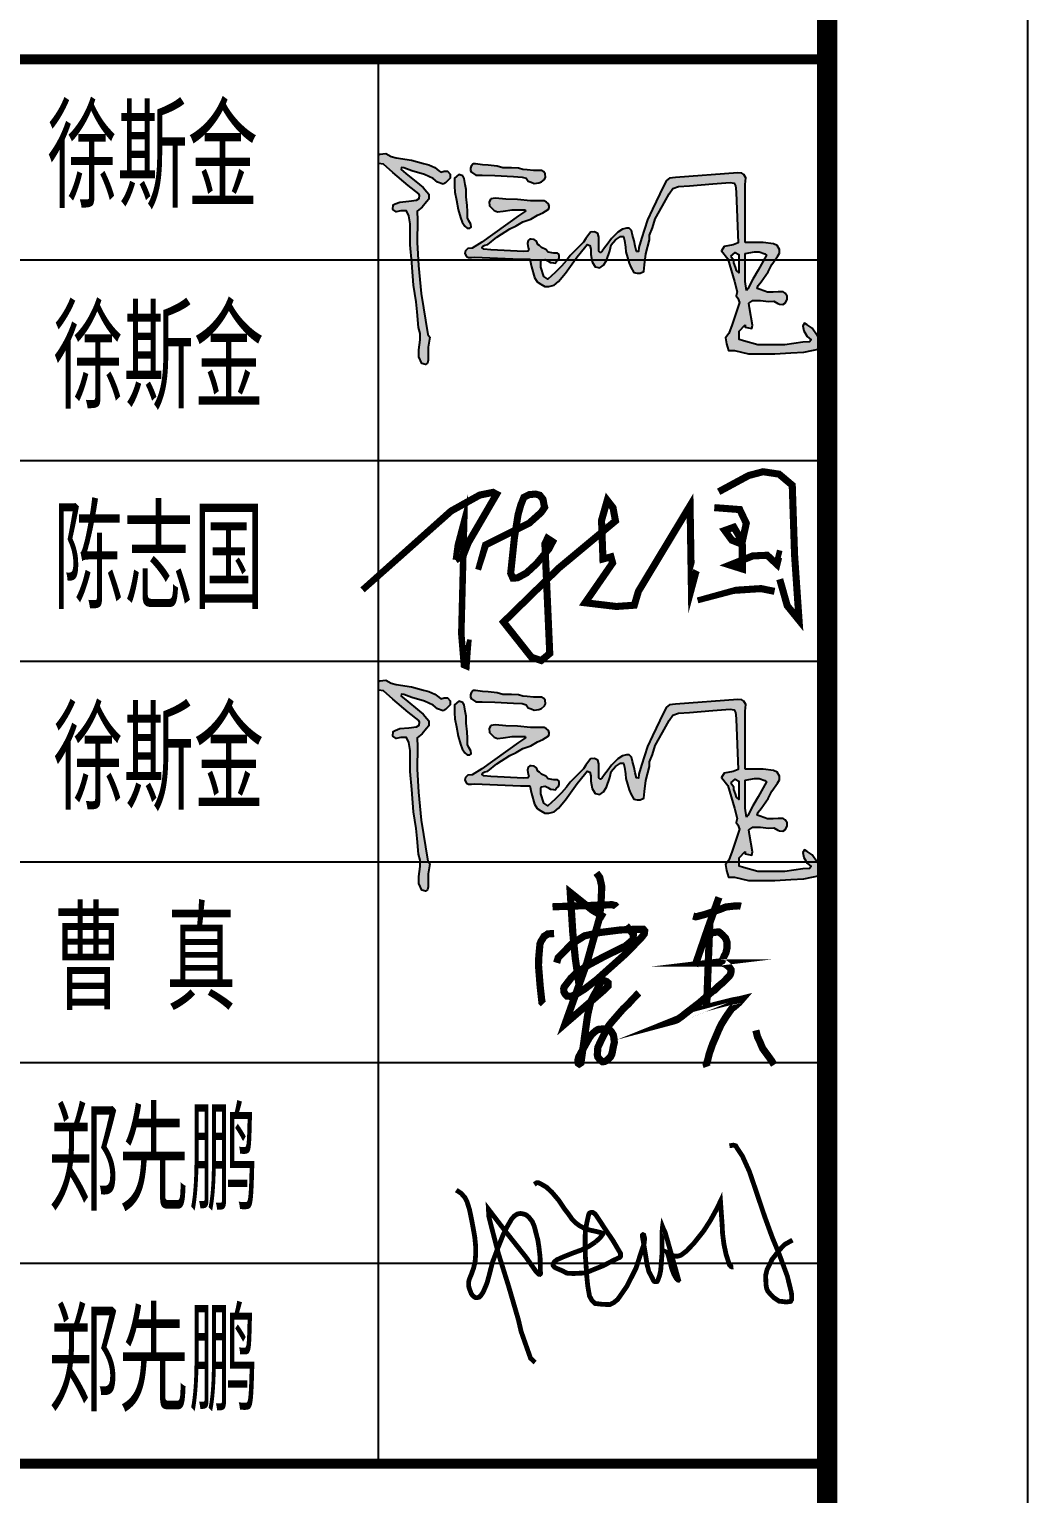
# Model space of a CAD drawing. Extents: x -307088 to 5640332, y -3541089 to -2181377.
# Drawn here: x 5558698 to 5563676, y -3049939 to -3042639 of the extents above; entities that cross this region are included whole.
import ezdxf

# ---------------------------------------------------------------- set-up
doc = ezdxf.new("R2010")
doc.units = 0
doc.header["$LTSCALE"] = 100
doc.header["$MEASUREMENT"] = 0
doc.layers.get('0').update_dxf_attribs({"linetype": 'CONTINUOUS'})
for name, color, linetype in [('E_WALL', 255, 'CONTINUOUS'), ('PUB_TITLE', 4, 'CONTINUOUS'), ('WINDOW_TEXT', 7, 'CONTINUOUS')]:
    doc.layers.add(name, color=color, linetype=linetype)
doc.styles.add('TSSD_REIN', font='Tssdeng.shx', dxfattribs={"width": 0.699999988079071, "bigfont": 'hztxt.shx'})

# ---------------------------------------------------------------- blocks, each defined once
blk = doc.blocks.new('A$C4A663932')
at = {"layer": 'E_WALL'}
h = blk.add_hatch(color=256, dxfattribs=at)
h.paths.add_polyline_path([(190.9675568218954, 429.7355293342699), (194.7585544138856, 409.6739756816096), (199.1757227011548, 386.2987937043875), (204.4768291280052, 366.6468879324819), (209.2655508245516, 354.9355610994969), (215.3144744617749, 344.3575698154455), (221.4894411321439, 339.9500845717411), (228.1684657397273, 339.5723060554374), (231.6970140443882, 342.3427164517489), (230.1847831350896, 350.024351390217), (222.4975855554221, 363.6318252392774), (222.4975855554221, 380.9122431681386), (221.0546711771169, 396.6701713741621), (218.5454584325198, 418.2732909862823), (219.0533419114072, 436.2904590193357), (216.0059839404566, 448.7248440538385), (213.9744214761013, 463.9506280040514), (210.2293303840561, 470.3195534253318), (200.7463264821563, 473.6156112778116), (190.0264164753608, 464.1394653471507), (189.3370767068845, 444.0457391866512)])
h.paths.add_polyline_path([(290.3157318368612, 470.7926331693015), (337.0306369937455, 468.9065194354552), (366.9674442419926, 466.6623794796357), (373.0348767713876, 456.9712555750958), (380.6694874276009, 454.2786287800043), (388.528663089164, 451.1372333245454), (399.9805933479216, 452.4835541385254), (406.9415660857774, 455.1761809336165), (414.3516402854876, 461.4589718445423), (416.3725540406012, 466.8442106018483), (416.1480175840843, 475.5952513941157), (412.7797994434073, 480.0829528306786), (406.4924646239232, 483.6731169465128), (393.9177949849563, 483.673116946513), (386.9568222470988, 483.2243482861448), (370.7893980109366, 485.019437760493), (360.118059361077, 486.2042899303706), (349.4573497866947, 489.5071391970632), (332.1671861703071, 489.9559078574384), (310.5611216060208, 490.516696341896), (295.7904816389488, 493.9948554665098), (273.335722583317, 496.4630905149825), (259.7556220998376, 497.9558199578605), (253.8408656334504, 498.6059720782796), (242.0088006200968, 499.9065568447186), (236.0608151282505, 499.9065568447186), (230.8962196889916, 494.4436241268776), (229.4085693122906, 489.1091583037776), (229.4085693122906, 483.2920158659981), (232.4036258479902, 479.1054811417125), (243.2821530896764, 472.0715385623188), (258.6400470320069, 472.0715385623189)])
h.paths.add_polyline_path([(161.2562591117603, 449.3642596681602), (167.0765638114536, 452.9340434125044), (178.8423312305968, 464.2397504211114), (178.8423312305968, 474.6996275143684), (172.5618766763364, 481.7600319443736), (163.6645517833968, 482.0215207136206), (155.5158559662528, 478.996920308091), (140.6362184177851, 490.6509170906285), (125.9818244578492, 497.7113215206335), (112.3741443748142, 500.8492905817549), (82.24985945806846, 509.1927684429102), (37.35097875302236, 516.0336595451887), (18.36751037539221, 525.5185288041538), (3.934655246048502, 524.5940104821494), (0, 522.266450428724), (0, 513.0451184731501), (0.5273252242041069, 501.189111768639), (12.6555484414274, 499.0813749360531), (36.38469820050545, 478.5309741923382), (74.61502041129339, 446.1245519112269), (102.7511074709449, 424.464388931072), (100.9480713028986, 410.9512146702273), (76.06975400040376, 406.7711670350037), (53.4855831510647, 404.9591532492486), (41.91366220868093, 400.3978214167147), (36.8913540802023, 397.6793705846795), (35.63577704808267, 386.5964682049671), (44.63405056278859, 380.1140267844312), (55.72498101319046, 383.0415766680307), (69.95482549507868, 383.0415766680308), (76.02341926816739, 370.494906762964), (79.57974557310808, 350.838438951141), (79.57974557310808, 317.6760591497587), (79.57974557310808, 298.4378191068319), (83.13689979378267, 253.4174894941991), (87.3254111328279, 197.7176968934727), (94.57097909379804, 155.8107905202926), (96.74877655314049, 130.8600513911224), (100.1139114214166, 92.30614369305127), (104.4214142354322, 77.58751060275245), (104.4214142354322, 61.74984085588938), (100.7463819436962, 36.62059065319761), (100.6145435004436, 28.32168558411311), (100.4827336060116, 18.96893434807862), (108.5239936311555, 2.371124209945264), (117.4880085638142, 0), (122.7609753176366, 2.898032460558162), (124.3428653437877, 10.53829850813781), (124.3428653437877, 25.02846081095049), (124.3428653437877, 43.20702536667516), (128.027204550308, 67.8938405470108), (123.4762088643765, 74.73277530694028), (106.7778337040799, 176.7750259136884), (99.8192305181583, 246.3061044697239), (96.8091858528205, 304.0924080576153), (97.09184770354479, 359.814004985913), (96.69890176743502, 382.3064296726516), (108.9931031523154, 392.3040298736376), (120.1139003291173, 405.2689230295509), (125.9668363282108, 412.0924167656776), (125.614093422875, 424.3799782469287), (111.5758908642309, 441.3612853061788), (102.5526371334411, 448.9158618296848), (68.5219032032158, 476.4285623621991), (56.63414550076413, 485.7559284196395), (57.45738177221951, 492.0720248535998), (83.75606656669684, 482.7121245826706), (114.9216410848465, 473.3416480599261), (136.7099565243405, 463.6955767029432), (147.7419907624428, 454.0495053459746)])
h = blk.add_hatch(color=256, dxfattribs=at)
h.paths.add_polyline_path([(670.7165878949744, 360.537692091391), (683.5974020508002, 387.2783206772438), (711.130510565391, 444.4371787816693), (721.0883862472431, 464.3386194673514), (740.381572774495, 465.8115754474129), (904.1282399506665, 478.3129645928075), (916.3996632789955, 469.9227653325018), (914.5332189508626, 448.2509781674452), (914.5332189508626, 303.8803275979881), (940.2338073628052, 303.8803275979881), (959.1933345848229, 303.8803275979881), (991.6617463874745, 300.0632882938664), (1002.332514717051, 281.5188394741365), (995.3428190707345, 269.0200136594071), (980.9225254214839, 249.0200016088566), (972.0747612772391, 230.5793994674673), (954.1157273951538, 205.7626631271264), (946.5319336356337, 197.1738791643296), (944.2434805975507, 189.7471818539663), (970.2945426098449, 180.2489447810877), (984.1981882929691, 180.2489447810877), (997.0906633780979, 181.0067860765994), (1012.625231552367, 181.0067860765994), (1020.865624824531, 166.8252369418935), (1012.77802158617, 148.6411844787605), (998.4018229818051, 150.3312857832736), (986.2205294890152, 158.0191806607909), (972.8224548304715, 156.7561167792373), (952.8517570104304, 159.7874522955171), (933.8922297884128, 159.7874522955171), (923.2288308540009, 153.1171751864676), (925.2499029411847, 141.3413174914175), (932.3325221941342, 98.25184266625773), (930.6660420191474, 89.71721353338219), (909.8081832232049, 94.14053287997666), (899.3506961505773, 82.63464878678501), (899.3506961505773, 61.85562067296268), (910.4082287327183, 58.7785339883776), (945.9930461399927, 48.87600220707827), (964.0106621973828, 48.87600220707827), (988.334455294389, 48.87600220707827), (1013.559134904019, 48.87600220707827), (1058.152731791168, 55.62773448959342), (1074.596187686504, 56.32121108807041), (1078.873007386457, 61.02911141588255), (1068.963312845125, 70.03142112590268), (1060.855391329067, 83.98498931013437), (1058.434684895197, 96.5678500087887), (1062.542981315607, 102.9631627093905), (1081.575666924356, 90.73672159264984), (1093.737549198442, 72.28199855340789), (1106.80031798518, 62.82957039131029), (1115.358711306369, 53.37715706208834), (1117.16045578281, 43.92474373287403), (1100.944612750696, 38.97347042578622), (1060.855391329067, 30.87139761991421), (1028.423676716004, 29.07093864448689), (988.3344552943892, 26.82036121698184), (966.7132931864617, 26.82036121698184), (922.570111006804, 26.82036121698184), (887.8435567263223, 35.0112384508684), (872.9790149143372, 35.0112384508684), (867.5737243873591, 51.66550251467581), (865.7719799109036, 66.51930760306269), (873.8799014269606, 76.87194300355594), (881.9878229430343, 99.8278208978117), (899.9929917156114, 154.4097634720455), (895.727626957509, 165.1908168271763), (891.9640647799826, 170.9574384896403), (894.2221906669729, 181.2370516420777), (887.9496155865919, 206.8107244724953), (871.3616101581284, 263.4669557441666), (855.2487998115246, 283.5934328946459), (861.9624541358061, 294.3275550304242), (884.7889759043173, 298.3528563936707), (896.6780171212013, 303.1985641229767), (891.8049907640083, 428.9376689395646), (891.3457259228162, 439.3621696238184), (890.2959573223487, 445.5906573760726), (886.7529918644142, 452.081375541362), (877.3306827503839, 453.8429575490591), (834.057325968952, 450.3295387331301), (775.380197294086, 445.1481481893277), (748.018638629117, 443.2226777358155), (734.1451690469985, 438.986616038892), (725.0755288691437, 425.4079139598476), (708.3250752813474, 395.4707850288469), (690.1549228873773, 362.9963095131098), (683.2181880963182, 340.6607424890109), (675.8960728060192, 322.5612371618335), (676.2814533052589, 310.6232639850932), (666.3717594518819, 275.794069871517), (663.2611080626375, 248.0773575125058), (661.4533112366915, 231.9694179338549), (650.062218484655, 226.4742546867524), (636.5960263707384, 229.4102128574887), (627.5853930225434, 245.5425958284121), (617.224425504275, 280.7422871548043), (616.1883032390033, 292.3195247896433), (613.6451459493691, 309.1676990401037), (610.7987145621299, 319.0486341540891), (603.3403643105557, 319.0486341540891), (590.9098091067426, 311.0223721769507), (580.3916250505719, 297.8363608219444), (576.7580741919232, 282.9304478405194), (566.1118141458254, 251.2680582538951), (551.816284823566, 240.6970227822021), (540.1506666592904, 243.754656987454), (533.0748134762832, 255.6029505964979), (530.0149796717013, 274.3308803769478), (529.4412626176492, 287.5168917319602), (527.5288629211718, 296.8808566221851), (520.6442297236499, 299.3651853410047), (514.1420935947106, 290.9567098176644), (495.591842232912, 268.0245348590977), (466.432764316589, 227.8529388824536), (448.8387270774402, 207.2139858696028), (437.9380745014932, 197.850006146502), (418.3881864380457, 192.6787893672399), (404.8536197051143, 200.3343348653288), (395.4828697570774, 206.2584816698509), (389.3632021478988, 216.7690575329327), (381.3311348422574, 243.1410654100765), (377.3151154638472, 262.2512087367286), (373.8416949274684, 262.4829279240512), (353.9496205532358, 262.4756004833543), (239.9579572269434, 267.7111310241963), (225.5430833774832, 266.1325829954286), (214.6475280482083, 271.9562294456333), (218.1923030127171, 288.5774331327397), (233.9120597644505, 289.7322262463276), (257.7083848931645, 305.133972603347), (349.0544688617795, 370.214313249554), (366.3852859955368, 382.3826261561553), (365.8524223005807, 385.8077894373856), (333.5740609047789, 385.8077894373856), (311.1355571618333, 382.4360096765158), (292.3834057969109, 379.6181691837056), (277.0927018209666, 394.8978297971907), (275.4309654177446, 412.0568317153122), (292.0540408388912, 414.2994893681606), (317.5251538487335, 412.0774355610192), (347.0392934191768, 410.8653967725622), (379.417536095425, 407.582822004275), (391.3444901431067, 407.5828220042749), (404.0800609224389, 407.5828220042749), (415.31070820338, 407.582822004275), (428.8549418915953, 396.9906455926248), (422.8801429938467, 385.9682217462032), (416.4112947871326, 382.1301261096962), (410.3467549462368, 378.2920156403127), (397.0047501669907, 372.0298424268987), (380.1761923949089, 362.0908217708857), (360.3653394089489, 355.4246306836867), (343.7888962519357, 345.5263559377782), (328.0210698265728, 338.4561618096778), (295.2434291812533, 317.3815820645104), (272.8100246417598, 298.9545223388267), (265.1446098105079, 297.0592961192669), (260.0079922132426, 294.7692187432403), (258.1676497343578, 291.3992783359063), (263.0976794205343, 287.0858534935251), (280.115010641035, 286.1448507111636), (362.5700219079445, 281.5853581552365), (372.6302543685597, 282.3488656093396), (373.9379933612814, 285.0312433373083), (370.7820349377813, 306.6216883210435), (377.7822406621212, 313.1655610174502), (393.1042403144883, 310.2021618764696), (397.4881387597124, 298.8595029358041), (401.6904962756526, 296.8234682253242), (406.9116183753067, 291.3516054727588), (417.2265348446379, 286.3887625224743), (423.4664215279919, 279.771623755878), (437.3469712170483, 277.0416626121441), (450.8559294861626, 277.0416626121441), (450.8559294861626, 262.0191349470442), (444.361358794093, 256.5539901006126), (440.541041565637, 252.3546694372999), (436.5933395095916, 252.9909256490502), (429.2073605125916, 253.8816991783752), (422.8401460993048, 258.5900396439682), (415.9635351197358, 261.3895966414274), (405.9033312079409, 259.8625669003449), (405.0118943541893, 255.6632314041566), (405.0118943541893, 242.8107224308916), (412.6583813188626, 219.5014809340647), (422.130650865045, 212.5476358845335), (440.746250472119, 229.0828809521193), (456.7763548918883, 244.8430340895285), (468.9282165307375, 258.7946591670112), (478.4945544334623, 271.9711774814422), (511.6723353171253, 305.0630714565411), (517.3604304389155, 314.3641449529536), (532.1081826839779, 334.3438893646879), (549.8503750772873, 325.305374196864), (549.3795004311833, 300.3675169299846), (549.3795004311834, 282.2752797119975), (553.4208711603133, 279.0445310121141), (557.7378055947194, 282.3660518535835), (563.6187508392759, 290.4874784247077), (570.0713128545613, 299.3982923200165), (580.763673251626, 314.1641532871874), (597.2524429874177, 330.156411266682), (612.0889553594328, 339.3650462804799), (629.9996658717466, 339.3650462804799), (633.8606213381555, 322.726638561015), (637.578676699195, 307.8651648757786), (640.326814504763, 294.6190507076091), (643.074923761509, 282.019101112317), (648.2478840045516, 281.3729513723374), (649.5411169281142, 291.7113768777274), (656.3306254628018, 313.8420573869244)])
h.paths.add_polyline_path([(878.565804995247, 269.7068201837246), (889.5037561612698, 279.1806523142513), (898.2315581707081, 274.4844748069008), (898.2315581707079, 228.0487031785889), (891.7901764991547, 234.5447825321464), (889.1502075945173, 242.4589904446693), (885.600504615446, 253.1004367718267), (885.6005046154461, 260.8598108128862)], flags=16)
h.paths.add_polyline_path([(914.000326707086, 206.8874252737806), (914.5332189508626, 234.0445669380862), (914.5332189508626, 273.4490214060352), (914.5332189508626, 276.9777477498865), (945.595702723245, 282.3695794997631), (968.1095494507919, 273.8107207549857), (963.7536371855527, 264.7266525628875), (946.5313341104484, 235.1347833167747), (933.4410186761942, 212.6426171394832), (918.1704762576231, 182.5898814179019)], flags=16)
for points in [[(161.2562591117603, 449.3642596681602), (147.7419907624426, 454.0495053459745), (136.7099565243407, 463.6955767029431), (114.9216410848458, 473.3416480599262), (83.75606656669697, 482.7121245826711), (63.62258338429092, 489.8777831000625), (57.27915013668826, 490.7045824356319), (56.63414550076413, 485.7559284196395), (68.52190320321824, 476.4285623621981), (102.5526371334417, 448.915861829686), (111.575890864231, 441.3612853061786), (120.8430656992132, 430.1512503471313), (125.6140934228752, 424.3799782469214), (125.9668363282108, 412.0924167656776), (120.1139003291173, 405.2689230295509), (108.9931031523156, 392.3040298736378), (96.69890176743502, 382.3064296726516), (97.09184770354477, 359.8140049859139), (96.80918585282052, 304.0924080576151), (99.81923051815829, 246.3061044697242), (106.77783370408, 176.7750259136883), (123.4762088643765, 74.73277530694031), (128.0272045503079, 67.89384054701077), (124.3428653437877, 43.20702536667523), (124.3428653437877, 25.02846081095049), (124.3428653437877, 10.53829850813781), (122.7609753176366, 2.89803246055817), (117.4880085638142, 0), (108.5239936311555, 2.371124209945265), (100.4827336060116, 18.96893434807862), (100.6145435004437, 28.32168558412377), (100.7463819436962, 36.62059065319772), (104.4214142354322, 61.74984085588949), (104.4214142354322, 77.58751060275245), (100.1139114214166, 92.30614369305113), (96.74877655314049, 130.8600513911224), (94.57097909379809, 155.8107905202924), (87.32541113282787, 197.7176968934727), (83.1368997937825, 253.4174894941971), (79.57974557310808, 298.4378191068317), (79.57974557310808, 317.6760591497587), (79.57974557310808, 350.8384389511411), (76.02341926816734, 370.4949067629641), (69.9548254950787, 383.0415766680308), (55.7249810131907, 383.0415766680308), (44.63405056278862, 380.1140267844312), (35.63577704808267, 386.5964682049671), (36.89135408020229, 397.6793705846794), (41.91366220868076, 400.3978214167146), (53.48558315106493, 404.9591532492486), (76.06975400040392, 406.7711670350036), (94.69757250172552, 409.9010076801351), (101.2914930817496, 413.5250500845286), (102.2805668943329, 420.9378391473001), (101.1266236556257, 425.7149744913113), (74.61502041129279, 446.1245519112272), (36.38469820050523, 478.5309741923411), (12.65554844142753, 499.0813749360532), (0.5273252242041053, 501.1891117686391), (0, 513.0451184731501), (0, 522.266450428724), (3.934655246048351, 524.5940104821493), (18.36751037539216, 525.5185288041539), (32.06023738837393, 518.6771169539425), (44.27265107099083, 514.9790584988077), (82.24985945806839, 509.1927684429102), (112.3741443748149, 500.8492905817548), (125.9818244578491, 497.7113215206336), (140.6362184177851, 490.6509170906284), (150.3185787184048, 483.0675202892453), (155.5158559662523, 478.9969203080909), (163.6645517833967, 482.0215207136207), (172.5618766763364, 481.7600319443736), (178.8423312305968, 474.6996275143683), (178.8423312305968, 464.2397504211112), (167.0765638114535, 452.9340434125043), (161.2562591117603, 449.3642596681602)], [(232.40362584799, 479.1054811417125), (243.2821530896763, 472.0715385623189), (258.6400470320077, 472.0715385623189), (290.3157318368612, 470.7926331693016), (337.0306369937462, 468.9065194354553), (358.7863613622758, 467.2756544631702), (368.3850450762257, 464.3981358699748), (373.0348767713876, 456.9712555750957), (380.6694874276, 454.2786287800045), (388.5286630891642, 451.1372333245454), (399.980593347922, 452.4835541385255), (406.9415660857776, 455.1761809336167), (414.3516402854875, 461.4589718445422), (416.3725540406012, 466.8442106018483), (416.1480175840843, 475.5952513941156), (412.7797994434077, 480.0829528306786), (406.4924646239233, 483.6731169465129), (398.4087525058421, 483.6731169465129), (393.9177949849545, 483.6731169465129), (386.9568222470989, 483.224348286145), (370.7893980109366, 485.019437760493), (360.118059361077, 486.2042899303706), (349.457349786695, 489.5071391970632), (332.1671861703071, 489.9559078574384), (310.5611216060206, 490.516696341896), (295.7904816389491, 493.9948554665098), (273.335722583317, 496.4630905149825), (259.7556220998376, 497.9558199578605), (253.8408656334504, 498.6059720782796), (242.0088006200967, 499.9065568447186), (236.0608151282504, 499.9065568447186), (230.8962196889916, 494.4436241268777), (229.4085693122906, 489.1091583037778), (229.4085693122906, 483.2920158659981), (232.40362584799, 479.1054811417125)], [(914.5332189508626, 303.8803275979881), (914.5332189508626, 448.2509781674453), (916.0084791403788, 465.3806210709954), (911.109444809641, 473.5397856162017), (905.9382545933186, 477.0754240802198), (896.2308855278243, 477.7100338427554), (740.381572774495, 465.8115754474129), (725.6466633346863, 464.6866253027401), (718.2604352103954, 458.6867815031146), (711.1305105653882, 444.4371787816635), (683.5974020508002, 387.2783206772438), (670.7165878949745, 360.5376920913914), (656.3306254628114, 313.8420573870026), (649.5411169281142, 291.7113768777272), (648.2478840045515, 281.3729513723374), (643.0749237615091, 282.019101112317), (640.3268145047623, 294.6190507076244), (637.5786766991951, 307.8651648757805), (633.8606213381572, 322.7266385610055), (631.2741554910317, 333.8727586577952), (624.969605734077, 339.3650462804799), (618.6650845259283, 339.3650462804799), (608.9657947760134, 337.426582227672), (597.2524429874175, 330.156411266682), (580.7636732516257, 314.1641532871872), (570.0713128545613, 299.3982923200165), (563.6187508392759, 290.4874784247077), (557.7378055947192, 282.3660518535835), (553.4208711603133, 279.044531012114), (549.3795004311833, 282.2752797119974), (549.3795004311833, 300.3675169299822), (549.70281579929, 317.4905295380013), (547.116349952179, 326.6981855819904), (538.8719650842831, 330.8981737247159), (528.8493599662761, 329.9289491147501), (517.3604304389155, 314.3641449529532), (511.6723353171255, 305.0630714565414), (478.4945544334623, 271.9711774814423), (468.9282165307377, 258.7946591670116), (456.7763548918883, 244.8430340895284), (440.7462504721188, 229.082880952119), (422.130650865045, 212.5476358845335), (412.6583813188627, 219.5014809340646), (405.0118943541893, 242.8107224308915), (405.0118943541893, 255.6632314041562), (405.9033312079409, 259.862566900345), (415.9635351197358, 261.3895966414275), (422.8401460993045, 258.5900396439683), (429.2073605125915, 253.8816991783751), (436.5933395095926, 252.99092564905), (440.541041565637, 252.3546694372999), (444.3613587940927, 256.5539901006123), (449.2004691550683, 260.6260743544481), (450.8559294861625, 265.461680895256), (450.8559294861625, 270.9335288149523), (449.9645211812167, 274.6238593417365), (446.1442039527756, 277.0416626121441), (437.3469712170481, 277.0416626121441), (423.4664215279918, 279.771623755878), (417.2265348446381, 286.3887625224743), (406.9116183753067, 291.3516054727588), (401.6904962756525, 296.8234682253242), (397.4881387597125, 298.8595029358039), (394.2788233421161, 307.1631100265367), (388.4209769462614, 311.1079430380196), (380.525601382993, 312.6349727790948), (377.2146521719842, 312.6349727790948), (373.2669786647602, 308.9446422523179), (371.4841335060773, 301.8185133491934), (373.139622385992, 290.4930341170111), (375.0497952746373, 287.3117233925004), (372.6302543685597, 282.3488656093396), (362.5700219079445, 281.5853581552365), (280.115010641035, 286.1448507111636), (263.0976794205344, 287.0858534935251), (258.1676497343578, 291.3992783359063), (260.0079922132427, 294.7692187432403), (265.144609810508, 297.0592961192669), (272.8100246417598, 298.9545223388268), (295.2434291812533, 317.3815820645104), (328.0210698265728, 338.4561618096777), (343.7888962519355, 345.5263559377781), (360.3653394089488, 355.4246306836867), (380.1761923949089, 362.0908217708857), (397.0047501669906, 372.0298424268985), (410.3467549462366, 378.2920156403125), (416.4112947871326, 382.130126109696), (422.8801429938467, 385.9682217462032), (425.5081188228796, 390.8163620671548), (425.5081188228796, 394.2504546627606), (424.0930680913152, 400.7146368130707), (419.4435789819836, 404.3507383455581), (413.3790105922672, 407.5828220042749), (404.0800609224389, 407.5828220042749), (391.3444901431067, 407.5828220042749), (379.417536095425, 407.5828220042749), (347.0392934191768, 410.8653967725622), (317.5251538487355, 412.0774355610192), (292.0540408388915, 414.2994893681607), (280.5362484561483, 412.7455972888274)], [(210.2293303840561, 470.3195534253318), (200.7463264821563, 473.6156112778117), (190.0264164753607, 464.1394653471507), (189.3370767068845, 444.0457391866512), (190.9675568218954, 429.7355293342698), (194.7585544138856, 409.6739756816096), (199.1757227011549, 386.2987937043872), (204.4768291280052, 366.6468879324821), (209.2655508245516, 354.9355610994971), (215.3144744617748, 344.3575698154455), (221.4894411321438, 339.9500845717412), (228.1684657397273, 339.5723060554374), (231.6970140443882, 342.3427164517489), (230.1847831350897, 350.0243513902169), (225.7741048914613, 357.8319026122044), (222.4975855554221, 365.6394686670683), (222.4975855554221, 380.912243168139), (221.0546711771167, 396.6701713741641), (218.5454584325198, 418.2732909862825), (219.0533419114072, 436.2904590193357), (216.0059839404566, 448.7248440538388), (213.9744214761013, 463.9506280040514), (210.2293303840561, 470.3195534253318)], [(280.5362484561483, 412.7455972888274), (276.0537984831317, 405.6254905333262), (277.0343361990235, 395.5005101121496), (282.5907641704835, 389.4037382979004), (288.2561344328569, 383.7424597200807), (296.6452618099138, 380.2585879929538), (311.1355571618333, 382.4360096765158), (333.5740609047789, 385.8077894373855), (359.8359872186411, 385.8077894373855), (365.8524223005807, 385.8077894373855), (366.3852859955368, 382.3826261561553), (349.0544688617811, 370.2143132495548), (257.7083848931652, 305.1339726033475), (233.9120597644505, 289.7322262463276), (223.2150459099939, 288.9464101468693), (216.9901188074728, 282.9404748646266), (215.5948809558613, 276.3983014528349), (219.7805945106957, 269.2126185529778), (224.3956251962372, 266.7458964578473), (232.1231337074569, 266.8531529834872), (239.9579572269431, 267.7111310241962), (353.9496205532341, 262.4756004833544), (373.8416949274688, 262.4829279240512), (377.3151154638472, 262.2512087367286), (381.3311348422576, 243.1410654100764), (389.3632021478988, 216.7690575329325), (395.4828697570774, 206.2584816698509), (404.8536197051144, 200.3343348653289), (414.9893066927034, 194.6012948339048), (424.9337736948073, 194.4101880607996), (437.9380745014932, 197.850006146502), (448.8387270774401, 207.2139858696028), (466.4327643165889, 227.8529388824536), (495.5918422329123, 268.0245348590979), (514.1420935947099, 290.9567098176631), (520.6442297236499, 299.3651853410047), (527.5288629211718, 296.8808566221851), (529.441262617649, 287.5168917319606), (530.0149796717014, 274.3308803769469), (533.0748134762835, 255.602950596498), (540.1506666592904, 243.7546569874539), (551.8162848235661, 240.6970227822021), (561.3782833059086, 247.7677805595813), (568.7260068862815, 259.0427686822004), (576.7580741919228, 282.9304478405174), (580.3916250505717, 297.8363608219443), (590.9098091067426, 311.0223721769507), (603.3403643105557, 319.0486341540891), (610.79871456213, 319.0486341540891), (613.6451459493692, 309.1676990401029), (616.1883032390033, 292.3195247896438), (617.2244255042751, 280.7422871548042), (625.5985647516936, 252.2925196872748), (629.3648105181346, 242.3567770968366), (636.5960263707384, 229.4102128574887), (644.8817784764396, 227.603716901569), (652.7156027872988, 227.7542705919623), (661.4533112366917, 231.9694179338549), (663.2611080626375, 248.0773575125058), (666.3717594518821, 275.7940698715174), (676.2814533052588, 310.6232639850932), (675.8960728060192, 322.5612371618336), (683.218188096318, 340.6607424890099), (690.1549228873773, 362.9963095131097), (708.3250752813474, 395.4707850288469), (725.0755288691435, 425.4079139598471), (734.1451690469985, 438.986616038892), (748.018638629117, 443.2226777358155), (775.3801972940855, 445.1481481893279), (834.0573259689554, 450.3295387331309), (877.3306827503839, 453.8429575490591), (886.7529918644141, 452.0813755413619), (890.2959573223488, 445.5906573760731), (891.3457259228162, 439.3621696238188), (891.8049907640088, 428.9376689395867), (896.6780171212013, 303.1985641229767), (884.7889759043173, 298.3528563936707), (861.9624541358062, 294.3275550304243), (855.2487998115248, 283.593432894646), (871.3616101581283, 263.4669557441666)], [(923.228830854001, 153.1171751864676), (933.8922297884128, 159.7874522955171), (952.8517570104304, 159.7874522955171), (972.8224548304715, 156.7561167792373), (986.2205294890155, 158.0191806607909), (995.8266929933743, 151.9565096282386), (999.6186041475448, 150.1882379935123), (1008.213568505074, 149.1777928214142), (1008.213568505074, 149.1777928214142), (1015.039020002107, 153.7247812629648), (1019.083702394171, 162.8187878117969), (1019.083702394171, 169.891889183571), (1014.533420428692, 177.7228318508569), (1009.477538889798, 181.0067860765994), (997.0906633780978, 181.0067860765994), (984.1981882929686, 180.2489447810876), (970.2945426098449, 180.2489447810876), (951.5877866257069, 187.0694422762754), (944.2434805975499, 189.7471818539634), (946.5319336356333, 197.1738791643293), (954.115727395154, 205.7626631271269), (972.0747612772393, 230.5793994674677), (980.9225254214834, 249.0200016088565), (995.3428190707345, 269.0200136594067), (1000.145900822929, 277.6087827893207), (999.6403012495139, 286.197566752111), (993.826048899311, 296.3020036401722), (984.9782847550669, 300.8490069145846), (959.1933345848229, 303.8803275979881), (940.2338073628052, 303.8803275979881), (921.021480354073, 303.8803275979881), (914.5332189508626, 303.8803275979881)], [(871.3616101581283, 263.4669557441666), (887.9496155865927, 206.8107244724961), (894.2221906669729, 181.2370516420779), (891.9640647799824, 170.9574384896405), (895.7276269575086, 165.1908168271766), (899.9929917156114, 154.4097634720456), (881.9878229430324, 99.82782089780812), (873.8799014269607, 76.87194300355623), (865.7719799109036, 66.51930760306277), (867.5737243873591, 51.66550251467561), (872.9790149143373, 35.0112384508684), (887.8435567263223, 35.0112384508684), (922.5701110068039, 26.82036121698184), (966.7132931864617, 26.82036121698184), (988.334455294389, 26.82036121698184), (1028.423676716004, 29.07093864448689), (1060.855391329067, 30.87139761991421), (1100.944612750696, 38.97347042578622), (1117.16045578281, 43.92474373287405), (1115.35871130637, 53.37715706208837), (1106.80031798518, 62.82957039130997), (1093.737549198442, 72.2819985534079), (1081.575666924356, 90.7367215926497), (1068.963312845124, 98.83879439851444), (1062.542981315608, 102.9631627093913), (1058.434684895197, 96.56785000878881), (1060.855391329067, 83.98498931013455), (1068.963312845124, 70.03142112590285), (1078.873007386457, 61.02911141588265), (1074.596187686504, 56.32121108807041), (1058.152731791168, 55.62773448959342), (1013.559134904019, 48.87600220707827), (988.334455294389, 48.87600220707827), (964.0106621973828, 48.87600220707827), (945.9930461399927, 48.87600220707827), (910.4082287327183, 58.7785339883776), (899.3506961505773, 61.85562067296269), (899.3506961505773, 82.63464878678496), (914.0544185436593, 98.81246707317769)], [(878.5658049952472, 269.7068201837246), (889.5037561612698, 279.1806523142513), (898.231558170708, 274.4844748069008), (898.231558170708, 228.0487031785888)], [(878.5658049952472, 269.7068201837246), (885.600504615446, 260.8598108128863), (885.600504615446, 253.1004367718269), (889.1502075945173, 242.4589904446693), (891.7901764991548, 234.5447825321462), (898.231558170708, 228.0487031785888), (898.231558170708, 228.0487031785888)], [(917.8912116564461, 184.2170278336998), (914.0003267070861, 206.8874252737805), (914.5332189508626, 234.0445669380861), (914.5332189508626, 273.4490214060352), (914.5332189508626, 276.9777477498865)], [(914.5332189508626, 276.9777477498865), (937.6744628931483, 280.9946092067476), (949.2125249369274, 280.9946092067476), (963.7536371855531, 275.4666633504021), (967.3889009732957, 272.3078392657626), (963.7536371855531, 264.7266525628875), (946.5313341104484, 235.1347833167747), (933.4410186761961, 212.6426171394851), (921.251983513619, 188.6543498991232), (917.8912116564461, 184.2170278336998)], [(914.0544185436593, 98.81246707317041), (914.8147673976782, 93.0787881987053), (930.6660420191474, 89.71721353338216), (932.3325221941341, 98.25184266625729), (925.2499029411847, 141.341317491424), (923.228830854001, 153.1171751864676)]]:
    blk.add_lwpolyline(points, dxfattribs=at)
blk = doc.blocks.new('A$C39095DDF')
at = {"layer": 'E_WALL'}
blk.add_blockref('A$C4A663932', (-2045.575501097075, 574.1818195622182), dxfattribs=at)
blk = doc.blocks.new('A$C79942E48')
at = {"const_width": 25}
for points in [[(1265.765680513927, 632.6914305465762), (1371.827655035187, 690.0542032589146), (1422.658258363372, 703.4336198505771), (1479.136652962537, 694.9650201622571), (1525.727096663555, 655.6540296825115), (1533.942870867439, 408.7172875852848), (1549.694252524758, 178.8748629929905), (1507.926017335965, 230.3143621633644), (1481.466031736461, 323.7945387725194)], [(1250.31305368524, 576.6862732131558), (1340.245458428981, 569.7709747388144), (1363.3050579431, 521.3638854181918), (1347.16332716262, 447.6006922688102), (1312.573946425575, 461.4312892175803), (1287.20839066687, 496.0077815894329), (1319.49181515933, 507.5332884694217), (1349.194213556009, 456.8812748368073), (1349.469283407205, 360.0068739026319), (1305.65607769182, 373.8374991194287), (1386.364657457336, 406.1088731544733), (1437.095768974861, 408.4139914913103), (1471.685149711906, 376.1425891881809), (1480.90897469013, 413.0241716288729), (1488.084410887444, 411.2296453844174)]]:
    blk.add_lwpolyline(points, dxfattribs=at)
for points in [[(7.647846925654449, 286.2810126134427, 23, 25, 0), (320.3791068320861, 564.6993399224593, 25, 25, 0), (421.679073672276, 621.0928512516548, 25, 25, 0), (468.7111957442248, 630.4917656241159, 25, 25, 0), (481.0118991766358, 623.984832626069, 25, 25, 0), (381.1590768757742, 452.6353126077447, 25, 25, 0), (363.0697952862829, 407.0867314326752, 25, 25, 0), (336.297696763766, 391.9038543113566, 25, 25, 0)], [(336.297696763766, 391.9038543113566, 21, 23, 0), (344.2569665784249, 444.6823889224615, 23, 23, 0), (366.6876817855518, 529.2726433690113, 23, 23, 0), (366.6876817855518, 529.2726433690113, 23, 23, 0), (356.4397113072919, 131.1338807304564, 23, 23, 0), (363.5239740218967, 47.20182783427299, 23, 23, 0), (365.7668177403975, 20.62934101431165, 23, 23, 0), (374.6564084173879, 16.86493217502721, 23, 23, 0), (378.1985397748649, 66.92079746557283, 23, 23, 0), (378.1985397748649, 66.92079746557283, 23, 23, 0)], [(415.8722861119313, 357.4700435919804, 21, 25, 0), (442.0523275166051, 444.6671817037568, 25, 25, 0), (538.0457623647526, 492.6256051558303, 25, 25, 0), (596.2235986180604, 521.691317859746, 25, 25, 0), (638.4025122958701, 559.4767644504318, 25, 25, 0), (648.0107894547982, 573.3603528656531, 25, 25, 0), (651.0528388523962, 577.7559964421671, 25, 25, 0), (649.0724177873926, 584.675376795436, 25, 25, 0), (645.1797805678798, 606.2446082252136, 25, 25, 0), (633.8557450200897, 620.3883755902061, 25, 25, 0), (618.9929483636515, 624.6315158375073, 25, 25, 0), (596.344826965942, 622.5099331666133, 25, 25, 0), (577.5893930898746, 612.9628864310798, 25, 25, 0), (566.6192336529493, 586.0897485130699, 25, 25, 0), (557.0645786595996, 552.144726912491, 25, 25, 0), (549.6331300290767, 504.7630987113225, 25, 25, 0), (543.6971024529776, 466.9160159160383, 25, 25, 0), (535.017015454825, 383.7544413150754, 25, 25, 0), (530.9710915101459, 344.9915342117893, 25, 25, 0), (538.6386746204225, 327.6636188837001, 25, 25, 0), (554.9360905635403, 328.5682978303812, 25, 25, 0), (586.6255831117742, 345.7574236668006, 25, 25, 0), (621.9366845234763, 378.3262923518487, 25, 25, 0), (667.2073234894779, 432.6077317954041, 25, 25, 0), (678.9776906266343, 456.1296855417313, 25, 25, 0), (660.8694451006595, 467.890662414924, 25, 25, 0), (651.8152971866075, 448.892153590743, 25, 25, 0), (665.0856764952186, 149.5001356348512, 25, 25, 0), (668.9849723030347, 61.52841957716737, 25, 25, 0), (639.0171048080083, 36.626562320831, 25, 25, 0), (604.25902599236, 48.20332105449052, 25, 25, 0), (505.7778445999138, 172.6537032909691, 25, 25, 0), (699.8437050086213, 362.2234286874882, 25, 25, 0), (873.6340487846173, 506.9331638021977, 25, 25, 0), (901.1189317592653, 529.8189585392247, 25, 25, 0), (892.4613142292947, 576.3938165818108, 25, 25, 0), (872.1857975964667, 602.4415739213291, 25, 25, 0), (851.9102809636388, 531.5338263000594, 25, 25, 0), (856.2550345278578, 412.8718485248683, 25, 25, 0), (856.8996955221519, 395.2651540497609, 25, 25, 0), (885.2200582890073, 402.7421595384658, 25, 25, 0), (891.0130630412605, 381.0357118184911, 25, 25, 0), (793.9801328368485, 240.6672612288385, 25, 25, 0), (854.8067833398236, 233.4317870202649, 25, 25, 0), (904.2090285427403, 227.5552728927869, 25, 25, 0), (967.7704766128445, 231.9846921786084, 25, 25, 0), (982.2529884933028, 281.1859920798452, 25, 25, 0), (1164.73283939762, 583.6293158847257, 25, 25, 0), (1169.509557837388, 291.3156810662185, 25, 25, 0), (1184.616710013826, 347.5508905750467, 25, 25, 0), (1187.786396680749, 354.09607368664, 25, 25, 0)], [(1191.221261253115, 248.9955546357669, 21, 23, 0), (1323.139836566872, 284.6690735870216, 25, 25, 0), (1415.33287839964, 290.685221849184, 25, 25, 0), (1463.183157889405, 280.981973395159, 25, 25, 0)], [(378.1985397748649, 66.92079746557283, 23, 16, 0), (385.2828024894698, 110.9092836243217, 3.199999999982538, 3.199999999982538, 0)]]:
    blk.add_lwpolyline(points, format="xyseb")
blk = doc.blocks.new('A$C05C95A80')
at = {"const_width": 24}
for points in [[(1368.692917117849, 1088.847503668629), (1388.270601099357, 1092.339894237928), (1400.157120482996, 1088.847503668629), (1408.547481859103, 1074.877867157571), (1433.325964210555, 1037.576683242805), (1467.862037098035, 961.4988811714575), (1498.88036323525, 871.059720586054), (1543.804104639217, 737.6333571514115), (1582.705630740151, 631.0726500404999), (1616.827861314639, 549.0642347568646), (1657.519512241706, 438.4161679958925), (1677.64770922251, 356.1096371980384), (1679.053415102884, 339.9606248540804), (1679.053415102884, 323.1094524906948), (1673.430591585115, 313.2795833898708), (1663.590476324782, 311.8753375811502), (1653.750535165891, 310.4710175460204), (1646.018978727981, 311.1731775635853), (1628.447481127456, 313.2795833898708), (1615.795954110101, 314.6838291948661), (1589.087368296459, 332.9393215952441), (1574.327282456681, 347.6840881323442), (1560.270049558952, 363.8331004763022), (1553.944373099133, 377.8757812278345), (1551.132961342111, 396.131199398078), (1549.024228418246, 441.769819050096), (1556.052931917831, 471.9615121455863), (1581.355811854824, 523.2171150213107), (1621.30178055726, 573.6652227407321), (1643.550549453124, 596.8787413397804), (1683.103916378692, 619.1044553751126)], [(6.492015345022082, 868.098057477735), (30.54257395304739, 852.6529124872759), (49.66811300255358, 830.9855711823329), (60.54413983039558, 809.2562461989), (72.62843997590244, 770.626236143522), (83.92927759699523, 715.7905005319044), (93.12799820117652, 666.285658207722), (99.0546310748905, 631.1599158318713), (103.323457242921, 587.0267943637446), (103.3774291034788, 547.1105673043057), (100.3797273654491, 510.57753561344), (93.06653991527855, 480.043336299248), (82.52339761517942, 450.5531351352111), (76.6058180835098, 436.1317229708657), (73.3692378345877, 428.2440287722275), (69.85829057730734, 418.016306261532), (68.44248673506081, 410.2535000490025), (68.02498825825751, 401.2895466471091), (68.02498825825751, 391.6528290780261), (69.9134811591357, 383.5227231765166), (73.66974872909486, 372.0573015110567), (77.64260016195476, 361.8089869031683), (81.96588393114507, 350.6567017035559), (89.53730237670243, 341.379611835815), (96.21501466445625, 335.9595659775659), (102.8929010573775, 332.4157326659188), (110.8225864637643, 331.9987718006596), (120.8392419498414, 334.7088318457827), (130.6471481937915, 344.5065585142002), (140.4609739314765, 359.7322738589719), (146.3040374722332, 372.8654647534713), (160.0929779801518, 405.4734820676968), (171.2721177544445, 446.5553734460846), (187.2954933959991, 508.9821425350383), (212.9766986798495, 577.1383562525734), (241.904224479571, 649.38230078388), (262.4224117007107, 689.5561127113178), (282.7710228096694, 724.7059062393382), (296.3367635477334, 739.5280967028812), (311.1743251252919, 749.2683678390458), (326.8597672637552, 751.809327502735), (341.2733885589987, 749.2683678390458), (354.8391292970628, 744.6100160246715), (369.2527505960315, 732.3287109928206), (385.3621330130845, 711.5776888849214), (395.5709979701787, 687.7778863413259), (402.3639662992209, 661.4433596180752), (413.6772568430752, 617.5847491258755), (418.9117395263165, 582.9757341360673), (424.4227890577167, 534.2742299782112), (425.6946098972112, 485.1492325412109), (426.3189424779266, 454.5552765065804), (426.3189424779266, 451.411998800002), (425.4870793763548, 449.7143883267418), (423.0997819993645, 447.9516022009775), (420.9200151432306, 448.0553042339161), (419.0515440609306, 448.5737401759252), (416.9755424652249, 450.129122232087), (402.964620904997, 464.2877532904968), (355.3233091402799, 532.4124926617369), (310.182287460193, 589.2055021086708), (256.9616993386298, 656.1636092001572), (213.2867757398635, 712.8883281992748), (166.948275109753, 773.2417989159003), (168.7979430872947, 737.6661366904154), (179.4591270778328, 694.0974749745801), (217.2643279451877, 549.7772016571835), (266.8280826527625, 391.4260504702106), (316.8713164310902, 219.9460880728438), (329.7416906487197, 163.8216858031228), (376.7652857359499, 30.54423165973276), (399.7301393803209, 8.695467469282448)], [(395.3666013013572, 896.5707922829315), (407.7026540767401, 904.7862649271265), (415.9265731889755, 905.4709062064067), (428.2624518591911, 899.3092831624672), (456.3279947768897, 882.7307647550479), (483.302783748135, 857.6474175555632), (517.6621423121542, 817.3169762128964), (546.3850973378867, 774.3524883398786), (567.7349735591561, 746.4293978800997), (583.201916700229, 724.2185302348807), (603.5024754423648, 703.9390294747427), (621.8778055962175, 690.1302535990253), (647.8784894887358, 676.6417885897681), (673.8976282794029, 668.614716633223), (702.5951643008739, 662.4988947054371), (727.466443432495, 656.3831470059231), (735.5018092300743, 653.3252360438928), (737.100246893242, 648.8754017753527), (723.0388355273753, 629.6514793513343), (699.6911298613995, 608.968602172099)], [(699.6911298613995, 608.968602172099), (668.0669260378927, 587.5042852526531), (651.6035926584154, 580.2486317260191), (632.7193600665778, 570.5744270225987), (591.0771079380065, 555.5793503476307), (539.7505625430495, 535.2634759312496), (507.792603680864, 520.7521688779816), (499.5610240455717, 513.9802107391879), (494.234697567299, 508.6594129977748), (489.3925509322435, 499.9525990737602), (489.8767307754606, 492.2132501555607), (496.1715910416096, 483.9901316193864), (502.4662772025913, 480.1204200452194), (540.7190963309258, 463.6742572048679), (555.7295419741422, 454.9674432789907), (563.9612957108766, 453.5163571117446), (578.0033816676587, 453.0326617239043), (592.5298215728253, 452.5488921040669), (654.0246659759432, 455.4512129006907), (675.3301459867507, 465.6091129919514), (740.214597498998, 491.7294805357233), (789.6042494233698, 517.8499223114923), (821.56220828183, 532.8449247563258), (825.4358211290091, 537.6820271061733), (825.4358211290091, 544.4539852468297), (825.4358211290091, 552.677103783004), (786.6862867567688, 618.5788931651041), (759.0861205849797, 658.7269466081634), (704.8360412362963, 741.1011769445613), (699.0255349148065, 748.8405258608982), (693.6992084365338, 752.7102374350652), (687.4045222755522, 757.0636443970725), (681.1096620094031, 757.5473397867754), (674.3307960052043, 755.6124839996919), (670.457009056583, 753.1939328229055), (669.0044695269316, 751.2590770376846), (667.5517558958381, 747.873135083355), (666.5833962094039, 745.9382792962715), (657.3832827862352, 704.3391396878287), (653.9879302885383, 685.3930674521253), (650.5983231831342, 666.0446580471471), (649.6299634966999, 651.5333509920165), (649.4186027180403, 598.7466399082914), (650.2976476754993, 538.49731661845), (652.0412870589644, 514.9830843890086), (658.1437637489289, 428.7643813407049), (662.5349841695279, 387.7723848549649), (670.9453673679382, 340.0862253149971), (683.455522922799, 317.6773810563609), (698.9854912739247, 303.0254786880687), (732.6334658619016, 299.147007743828), (771.4582126345485, 297.423267624341), (790.439072271809, 306.4729589289054), (811.5770654026419, 323.2795921219513), (857.814934624359, 389.7438369942829), (903.1260547246784, 479.9424860598519), (929.8837375249714, 562.8096165461466), (938.8999984096736, 588.3900208836421), (943.148280447349, 603.2437599254772), (944.9690473657101, 619.6131669310853), (944.9690473657101, 630.2229911377653), (941.3276876341552, 644.4704778408632), (937.6861537974328, 646.289309089072), (935.2586386781186, 644.773641125299), (934.348255218938, 643.5610622158274), (934.348255218938, 641.1359786288813), (934.6517163719982, 639.3171473806724), (934.9551775250584, 635.9826481686905), (950.8685202058405, 541.9463557293639), (957.9693022612482, 496.5935290856287), (967.1920490469784, 460.9687995398417), (983.1783407945186, 431.4862442677841), (989.7968581374735, 417.1704641683027), (993.1434618551284, 413.2193201454356), (998.6198649313301, 411.3958122832701), (1003.487778777257, 411.3958122832701), (1007.747203392908, 412.6115089366212), (1011.70247044228, 418.3861608216539), (1020.888133337721, 444.9753773650154), (1025.818201879039, 467.4109451239929), (1028.557012775913, 500.2434398541227), (1032.940050369129, 557.2599617047235), (1032.392323007807, 581.8843327527866), (1032.941269086674, 660.2192315077409), (1034.036897907034, 676.6354788737372), (1035.132352625951, 685.3908404940739), (1040.610148524866, 671.7106343554333), (1047.775174507871, 657.4485239582136), (1057.087236022577, 626.2576688108966), (1115.182201256976, 420.5543276267126), (1114.287138843909, 419.4000207995996), (1112.972662823275, 419.4000207995996), (1112.016838537529, 419.877480703406), (1110.821971131489, 420.4743055859581), (1109.149017477408, 421.9067595330998), (1107.834715558216, 423.1004092944786), (1106.520239537582, 424.4134240327403), (1104.249939231202, 427.0394535092637), (1102.577159682289, 429.78484796267), (1091.950448041782, 447.7586301127449), (1081.488263534382, 475.2620873553678), (1071.576766135171, 512.116691856645), (1063.317155947909, 545.1208108561113), (1058.361494300887, 555.5721498476341), (1057.810807192698, 557.7724590888247), (1061.665268732235, 556.1222085999325), (1066.07041737996, 552.8217818541452), (1068.272991700098, 551.1716055972502), (1071.576766135171, 548.971296354197), (1076.53260188736, 545.1208108561113), (1087.591088430956, 541.8890486648306), (1097.502585830167, 538.5886219171807), (1109.065970448777, 538.5886219171807), (1118.426780743524, 540.7889311602339), (1127.23707803525, 544.089283674024), (1154.246687563136, 564.527418111451), (1190.612058406696, 602.5567432260141), (1240.186085177585, 664.76920467522), (1273.790708174929, 717.1788916839287), (1306.287341048941, 776.123736907728), (1323.907761530951, 812.9784156391397), (1328.142811754718, 752.6462494926527), (1332.244325144216, 695.4703516466543), (1334.336518304422, 651.5806367443874), (1341.310205323622, 597.2409932566807), (1351.845164796337, 548.3599220113829), (1368.582361849025, 495.4136122344062), (1374.85876722075, 488.4470179220662), (1381.832628345117, 484.9636836489663), (1388.109207818285, 485.6603505043313)]]:
    blk.add_lwpolyline(points, dxfattribs=at)
blk = doc.blocks.new('A$C14C63DED')
at = {"const_width": 36, "elevation": -1249.012178878998}
for points in [[(5899.292407090776, 15269.85755195795), (5915.759222522378, 15247.24044996453), (5922.529383388348, 15218.49754184438), (5926.062799394131, 15201.44304816937), (5922.485770641826, 15121.54066754878), (5914.766053189524, 15045.38024531677), (5851.979888434522, 14821.57770710438), (5743.506367460825, 14517.77480209945), (5939.945494252257, 14687.73972750548), (5957.502628370188, 14705.50072376756), (5957.502628370188, 14713.89145804849), (5957.502628370188, 14721.68280644482), (5950.90300118085, 14727.67621988803), (5943.103631705046, 14730.67292661034), (5935.904133374803, 14730.67292661034), (5929.304506185465, 14730.67292661034), (5920.905004411936, 14726.47755946964), (5912.50550264027, 14708.49743048986), (5897.654970406555, 14677.68645734666), (5889.016512562521, 14663.3037571474), (5879.894136030227, 14645.67136773793), (5870.870214621536, 14626.6928932569), (5868.495278543793, 14617.20371169038), (5856.275874634273, 14563.55127048399), (5850.289959759451, 14523.40188086685), (5822.233383137733, 14323.08239746606), (5813.524152512662, 14317.39374329522), (5808.499546161853, 14320.73997115484), (5807.494624889456, 14324.08619901538), (5807.159564082511, 14328.77094028844), (5807.159564082511, 14334.45959445974), (5808.499546161853, 14341.48665069509), (5810.174327894114, 14348.51381827891), (5812.18417043332, 14353.86776058376), (5822.903243600391, 14373.6105272281), (5828.262649605982, 14383.31461029127), (5861.756978485733, 14443.81183117814), (5875.690337254666, 14464.15498583531), (5897.662282723002, 14483.42753018811), (5908.89556846302, 14489.51848441362), (5920.831358934753, 14490.47240209207), (5932.767149408348, 14492.38012610143), (5953.774391349405, 14490.47240209207), (5966.665222644806, 14485.22602188168), (5973.826592467725, 14478.54882082809), (5983.375433769077, 14462.80979154585), (5986.240033929236, 14450.88632163033), (5988.689137795009, 14423.77889184188), (5985.666017050855, 14412.30203845492), (5982.642635150813, 14397.80498393392), (5978.409848260693, 14374.85127716139), (5975.991038280539, 14365.79056241363), (5968.735130645335, 14351.29350789404), (5949.38569541648, 14333.77614089102), (5940.315549720079, 14329.54792611301), (5929.431427113712, 14328.33980111917), (5922.17551948037, 14334.3802033877), (5913.709945701063, 14342.23279314442), (5906.454038067721, 14351.89757038839), (5904.035228085704, 14362.16629878385), (5906.454038067721, 14400.2211225722), (5910.686563801952, 14408.6777748256), (5924.59406830743, 14438.27605770994), (5959.680654198863, 14506.58010435617), (5967.54139490705, 14516.24477025401), (5974.797563695349, 14525.30548500223), (6031.679032524116, 14590.71259266883), (6044.981703958474, 14603.3975710473), (6061.308018442243, 14619.1027505598), (6080.052620599978, 14640.24438119307), (6094.56469702255, 14654.7414357122), (6106.053652699105, 14667.42641409254), (6110.89101150725, 14671.654740219)], [(5940.59994661808, 15047.95717035979), (5879.017963769846, 15083.92154819285), (5822.173056523316, 15129.35038835509), (5769.11801868584, 15171.93985641375), (5781.657075305469, 14971.30013637943), (5794.005489378236, 14844.14715218684), (5812.264344765805, 14715.4364105165)], [(5680.436066961847, 15100.72662251443), (5975.945597453974, 15111.15791887976), (5993.102643373422, 15107.31697218679), (5999.302965826355, 15099.57461687736)], [(6381.813398609869, 15054.44775229041), (6395.538617498241, 15050.70835490339), (6437.962068821304, 15061.92654705979), (6516.570259346627, 15088.1022174079), (6542.773163625039, 15099.32029821351), (6585.196614949964, 15104.30612427881), (6610.151724572293, 15105.55255295848), (6620.133820652962, 15103.05969560053)], [(6510.331547229551, 15147.93224152364), (6452.935082363896, 14987.13904475002), (6420.493465968408, 14892.40812683478), (6390.54743888136, 14805.15600369079)], [(6464.775670497678, 15020.30983361369), (6449.259598488919, 14610.79396835295)], [(5688.250061071478, 14967.49927493744), (5657.212931835093, 14965.56148698926), (5647.513926881365, 14958.77917349339), (5638.784848538227, 14953.93464794755), (5631.995362262242, 14942.30780890537), (5622.296357310377, 14926.80539396545), (5617.886769044213, 14915.07210630644), (5616.927027444355, 14902.60681738425), (5615.487284471281, 14891.10034544952), (5615.487284471281, 14888.22378313914), (5611.855935650878, 14846.07514151838), (5610.627466405742, 14808.03468161216), (5619.226228813641, 14701.27584942756), (5627.82499122154, 14625.19492961233), (5635.195284385234, 14617.83215938136)], [(5701.023111834191, 14821.68538054824), (5709.27062187437, 14847.57900660113), (5735.190957333893, 14873.47263265355), (5776.427985233255, 14915.84397012554), (5840.051149123348, 14955.86141245207), (5915.456022524275, 14972.33912387257), (6019.137886670418, 14985.28599257162), (6098.077481847256, 14988.81694664061), (6133.408508050255, 14988.1402852959), (6139.821671157144, 14981.15153274685), (6138.072721637785, 14966.0092169987), (6123.497707058676, 14946.79011964938), (6046.610522556119, 14867.60381753882), (5958.569965488277, 14788.93016127869), (5900.173407924362, 14736.7465898674), (5840.741640766151, 14690.84154666774), (5792.388449072838, 14660.89352747751), (5772.473849848844, 14654.44135305285), (5752.664783270098, 14655.53055846086), (5744.304976932704, 14664.24475846533), (5737.217252588831, 14677.13461702829), (5736.490199360996, 14693.1107060439), (5739.034624501131, 14701.28030334413), (5773.933440540917, 14746.56762029184), (5803.589586491697, 14773.86957490724), (5859.533772982657, 14810.44001949951), (5936.927335436456, 14852.0702251792), (6044.087512056343, 14904.85148021579), (6082.04000388179, 14936.81746539054), (6083.528321531601, 14963.57982795825), (6047.808175605722, 15006.69686248712)], [(6462.799899964593, 14968.16329941247), (6495.614987087436, 14974.41008393979), (6510.549088659696, 14975.03173940908), (6517.393939618953, 14970.0588297043), (6527.350181437097, 14961.35609853594), (6536.062023603357, 14952.03182324767), (6543.528943813406, 14943.95085889474), (6549.751725524664, 14927.1671633753), (6550.996125173755, 14922.19414232252), (6550.996125173755, 14897.32948245015), (6550.374055926688, 14894.84297192469), (6545.39593502041, 14871.84316711035), (6536.684092852287, 14855.05947158998), (6526.105781786144, 14830.81635583891), (6516.771870371886, 14825.84344613459), (6470.102052143775, 14820.24888096098), (6514.282809916884, 14820.24888096098), (6527.350181437097, 14819.62722549308), (6544.773604617454, 14814.03266031947), (6563.509066377766, 14797.65805707872), (6570.353917337954, 14787.71223766822), (6570.353917337954, 14776.52310732193), (6569.109517688863, 14769.06368709076), (6565.375796430744, 14759.7394118025), (6561.020005922765, 14754.76639074972), (6532.973614315502, 14725.49302111194), (6508.705340175889, 14705.60127094388), (6487.54845689144, 14684.46620984003), (6478.21454547625, 14679.49330013618), (6414.107985205017, 14623.24867922207), (6341.199745729566, 14567.17553411378), (6324.649622116238, 14553.79184750235), (6303.371040984988, 14538.83347852668), (6289.973570588045, 14533.32253564475), (6278.152165643871, 14530.17350496119), (6356.173542735167, 14561.66459123371), (6443.65209601447, 14596.30493088393), (6489.361650336534, 14608.9013876617), (6576.840203615837, 14630.94515918707), (6616.244973815046, 14638.03067308385), (6625.701888845302, 14640.39247393375), (6610.72809183877, 14623.07241545618), (6588.788268335164, 14603.91389137879), (6573.658301132731, 14592.57811581343), (6547.180923813023, 14554.79241996026), (6521.964137704112, 14514.48758863984), (6508.07752553653, 14484.81759769237), (6493.155959364027, 14449.30640591402), (6478.674437980168, 14416.21012794785), (6461.558654420078, 14367.10814241692), (6454.537002081983, 14336.85791742802), (6447.076349574141, 14314.49903127365), (6451.026045336388, 14303.53872091463)], [(6694.445763825439, 14484.70569302654), (6702.308593765832, 14453.28653751407), (6713.541357195936, 14429.72219871869), (6728.143792961724, 14394.93666137103), (6752.85602920223, 14361.27339976793), (6773.074846685864, 14333.22051474219), (6785.430834229104, 14313.02255777968)]]:
    blk.add_lwpolyline(points, dxfattribs=at)
at = {"layer": 'PUB_TITLE'}
for p, q in [((4811.999782892875, 19324.9998940262), (4811.999782892875, 12345.43570435559)), ((49.99874611850828, 18324.99989418639), (7049.998752637766, 18324.99989418639)), ((49.99874611850828, 17324.99989434658), (7049.998752637766, 17324.99989434658)), ((49.99874611850828, 16324.99989450676), (7049.998752637766, 16324.99989450676)), ((49.99874611850828, 15324.99989466695), (7049.998752637766, 15324.99989466695)), ((49.99874611850828, 14324.99989482714), (7049.998752637766, 14324.99989482714)), ((49.99874611850828, 13324.99989498639), (7049.998752637766, 13324.99989498639))]:
    blk.add_line(p, q, dxfattribs=at)
at = {"layer": 'PUB_TITLE', "const_width": 50}
blk.add_lwpolyline([(49.99874611850828, 19324.99989402713), (7049.998752637766, 19324.99989402713), (7049.998752637766, 12324.99989514658), (49.99874611850828, 12324.99989514658)], close=True, dxfattribs=at)
for name, p, xscale, yscale, zscale in [('A$C39095DDF', (8903.470102681778, 16655.72324135201), 2, 2, 2), ('A$C79942E48', (4722.596408347599, 16276.64393319702), 1.41134400019655, 1.41134400019655, 1.41134400019655), ('A$C39095DDF', (8903.470102681778, 14030.38990801852), 2, 2, 2)]:
    blk.add_blockref(name, p, dxfattribs=dict(xscale=xscale, yscale=yscale, zscale=zscale))
blk.add_blockref('A$C05C95A80', (5194.086466840468, 12820.22031455301, -1249.012178878998))
at = {"layer": 'PUB_TITLE', "style": 'TSSD_REIN', "width": 0.699999988079071}
for s, height, p in [('徐斯金', 500.0000085149496, (3161.306688626297, 18586.01299872855)), ('徐斯金', 500.0000085149496, (3191.621649256907, 17586.01299872855)), ('陈志国', 500.0000085149496, (3191.621649256907, 16586.01299872855)), ('徐斯金', 500.0000085149496, (3191.621649256907, 15586.01299888873, -124.9563522585668)), ('曹 真', 500.0000085149493, (3191.621649256907, 14586.01299872855, -124.9563522585668)), ('郑先鹏', 500.0000085149493, (3166.818499651738, 13586.01299872855)), ('郑先鹏', 500.0000085149493, (3166.818499651738, 12586.01299872855))]:
    blk.add_text(s, height=height, dxfattribs=at).set_placement(p)

msp = doc.modelspace()

# ---------------------------------------------------------------- linework, layer by layer
at = {"layer": 'PUB_TITLE'}
msp.add_lwpolyline([(5479576.264753127, -3063089.105484813), (5563676.264753127, -3063089.105484813), (5563676.264753127, -3003689.105484813), (5479576.264753127, -3003689.105484813)], close=True, dxfattribs=at)
at = {"layer": 'PUB_TITLE', "const_width": 100}
msp.add_lwpolyline([(5482076.264753127, -3062089.105484813), (5562676.264753127, -3062089.105484813), (5562676.264753127, -3004689.105484813), (5482076.264753127, -3004689.105484813)], close=True, dxfattribs=at)

# ---------------------------------------------------------------- block references
at = {"layer": 'WINDOW_TEXT'}
msp.add_blockref('A$C14C63DED', (5555626.266000489, -3062114.10538193), dxfattribs=at)

doc.saveas('drawing.dxf')
